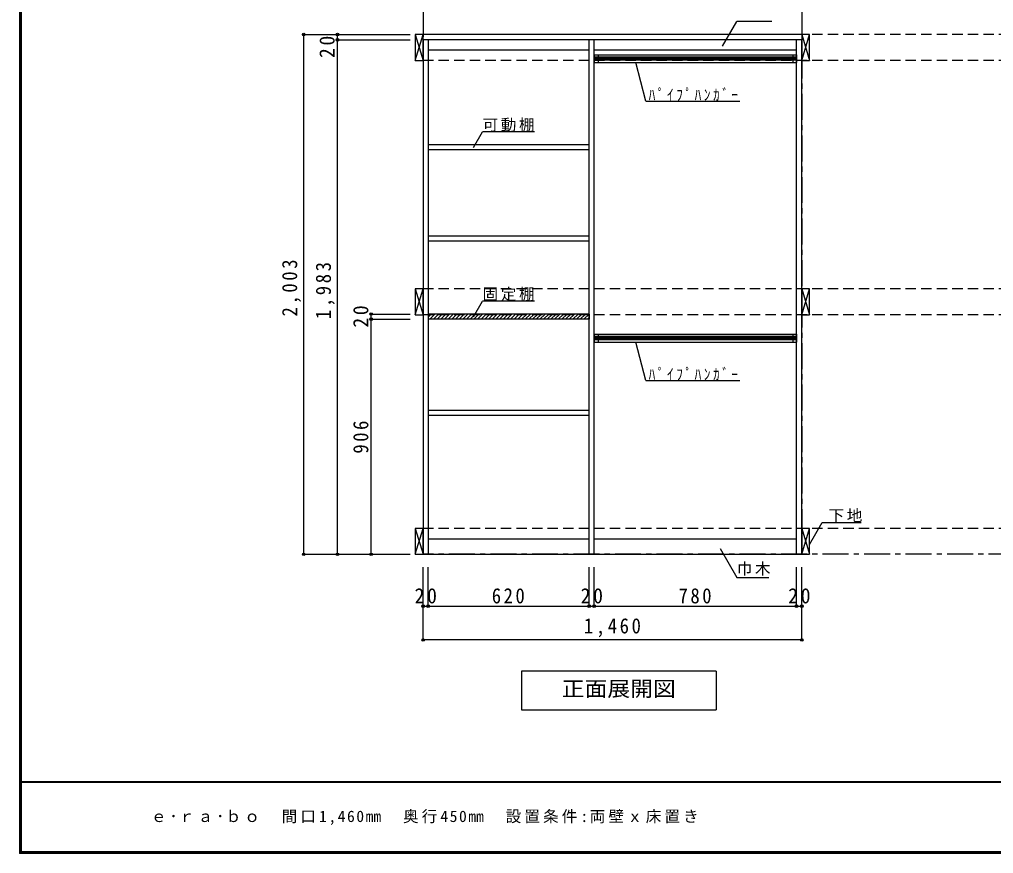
# Model space of a CAD drawing. Units: millimetres at full size, sheet at 1:20. Extents: x -3922 to 3878, y -2932 to 2722.
# Drawn here: x -3922 to -168, y -2864 to 350 of the extents above; entities that cross this region are included whole.
import ezdxf
from ezdxf.enums import TextEntityAlignment as Align

# ---------------------------------------------------------------- set-up
doc = ezdxf.new("R2010")
doc.units = ezdxf.units.MM
doc.header["$LTSCALE"] = 20
doc.header["$PDMODE"] = 32
doc.header["$PDSIZE"] = 10
doc.linetypes.add('CHAIN1', pattern=[8, 5, -1, 1, -1])
doc.linetypes.add('DASHED2', pattern=[3, 2, -1])
for name, color, linetype in [('0-2_本体', 2, 'Continuous'), ('0-3_固定棚', 3, 'Continuous'), ('0-4_可動棚', 3, 'Continuous'), ('0-6_ﾊﾟｲﾌﾟﾊﾝｶﾞｰ', 7, 'Continuous'), ('0-7_桟木・巾木', 2, 'Continuous'), ('0-8_引き出し', 3, 'Continuous'), ('0-A_文字', 7, 'Continuous'), ('0-B_寸法', 7, 'Continuous'), ('0-C_ハッチ', 4, 'Continuous'), ('F-1_枠', 6, 'Continuous'), ('F-A_文字', 7, 'Continuous')]:
    doc.layers.add(name, color=color, linetype=linetype)
doc.styles.add('ＭＳ ゴシック', font='')
doc.styles.get('ＭＳ ゴシック').set_extended_font_data('MS Gothic')

msp = doc.modelspace()

# ---------------------------------------------------------------- linework, layer by layer
at = {"layer": '0-2_本体', "color": 3}
for p, q in [((-2366.53, 271.73), (-2366.53, 291.73)), ((-906.53, 291.73), (-2366.53, 291.73)), ((-2366.53, 271.73), (-2366.53, -1711.27)), ((-906.53, 271.73), (-2366.53, 271.73)), ((-2346.53, 271.73), (-2346.53, -1711.27)), ((-1726.53, -1711.27), (-1726.53, 271.73)), ((-1706.53, -1711.27), (-1706.53, 271.73)), ((-926.53, -1711.27), (-926.53, 271.73)), ((-906.53, 291.73), (-906.53, 271.73)), ((-906.53, -1711.27), (-906.53, 271.73)), ((-2366.53, -1711.27), (-906.53, -1711.27))]:
    msp.add_line(p, q, dxfattribs=at)
at = {"layer": '0-3_固定棚'}
for p, q in [((-2346.53, -785.27), (-2346.53, -805.27)), ((-1726.53, -785.27), (-2346.53, -785.27))]:
    msp.add_line(p, q, dxfattribs=at)
msp.add_lwpolyline([(-1726.53, -785.27), (-1726.53, -805.27), (-2346.53, -805.27)], dxfattribs=at)
at = {"layer": '0-4_可動棚'}
for p, q in [((-1727.53, -132.77), (-2345.53, -132.77)), ((-2345.53, -152.77), (-2345.53, -132.77)), ((-1727.53, -484.77), (-2345.53, -484.77)), ((-2345.53, -504.77), (-2345.53, -484.77)), ((-1727.53, -1156.77), (-2345.53, -1156.77)), ((-2345.53, -1176.77), (-2345.53, -1156.77))]:
    msp.add_line(p, q, dxfattribs=at)
for points in [[(-1727.53, -132.77), (-1727.53, -152.77), (-2345.53, -152.77)], [(-1727.53, -484.77), (-1727.53, -504.77), (-2345.53, -504.77)], [(-1727.53, -1156.77), (-1727.53, -1176.77), (-2345.53, -1176.77)]]:
    msp.add_lwpolyline(points, dxfattribs=at)
at = {"layer": '0-6_ﾊﾟｲﾌﾟﾊﾝｶﾞｰ', "color": 3}
for p, q in [((-1706.53, 213.73), (-1706.53, 183.73)), ((-1706.53, 213.73), (-926.53, 213.73)), ((-926.53, 213.73), (-926.53, 183.73)), ((-1706.53, 183.73), (-926.53, 183.73)), ((-1706.53, -863.27), (-1706.53, -893.27)), ((-1706.53, -863.27), (-926.53, -863.27)), ((-926.53, -863.27), (-926.53, -893.27)), ((-1706.53, -893.27), (-926.53, -893.27))]:
    msp.add_line(p, q, dxfattribs=at)
at = {"layer": '0-6_ﾊﾟｲﾌﾟﾊﾝｶﾞｰ', "color": 4}
for p, q in [((-926.53, 204.73), (-1706.53, 204.73)), ((-926.53, 200.73), (-1706.53, 200.73)), ((-926.53, 196.73), (-1706.53, 196.73)), ((-926.53, 192.73), (-1706.53, 192.73)), ((-926.53, -872.27), (-1706.53, -872.27)), ((-926.53, -876.27), (-1706.53, -876.27)), ((-926.53, -880.27), (-1706.53, -880.27)), ((-926.53, -884.27), (-1706.53, -884.27))]:
    msp.add_line(p, q, dxfattribs=at)
at = {"layer": '0-6_ﾊﾟｲﾌﾟﾊﾝｶﾞｰ'}
for p, q in [((-1691.53, 213.73), (-1691.53, 183.73)), ((-941.53, 213.73), (-941.53, 183.73)), ((-1691.53, -863.27), (-1691.53, -893.27)), ((-941.53, -863.27), (-941.53, -893.27))]:
    msp.add_line(p, q, dxfattribs=at)
at = {"layer": '0-7_桟木・巾木', "color": 7}
for p, q in [((-1726.53, 231.73), (-2346.53, 231.73)), ((-926.53, 231.73), (-1706.53, 231.73)), ((-2346.53, -1651.27), (-1726.53, -1651.27)), ((-1706.53, -1651.27), (-926.53, -1651.27))]:
    msp.add_line(p, q, dxfattribs=at)
at = {"layer": '0-8_引き出し', "color": 7}
for p, q in [((-2396.53, 291.73), (-2366.53, 191.73)), ((-2396.53, 191.73), (-2366.53, 291.73)), ((-906.53, 291.73), (-876.53, 191.73)), ((-906.53, 191.73), (-876.53, 291.73)), ((-2396.53, -688.27), (-2366.53, -788.27)), ((-2396.53, -788.27), (-2366.53, -688.27)), ((-906.53, -688.27), (-876.53, -788.27)), ((-906.53, -788.27), (-876.53, -688.27)), ((-2396.53, -1611.27), (-2366.53, -1711.27)), ((-2396.53, -1711.27), (-2366.53, -1611.27)), ((-906.53, -1611.27), (-876.53, -1711.27)), ((-906.53, -1711.27), (-876.53, -1611.27))]:
    msp.add_line(p, q, dxfattribs=at)
at = {"layer": '0-8_引き出し'}
for points in [[(-2366.53, 191.73), (-2366.53, 291.73), (-2396.53, 291.73), (-2396.53, 191.73)], [(-876.53, 191.73), (-876.53, 291.73), (-906.53, 291.73), (-906.53, 191.73)], [(-2366.53, -788.27), (-2366.53, -688.27), (-2396.53, -688.27), (-2396.53, -788.27)], [(-876.53, -788.27), (-876.53, -688.27), (-906.53, -688.27), (-906.53, -788.27)], [(-2366.53, -1711.27), (-2366.53, -1611.27), (-2396.53, -1611.27), (-2396.53, -1711.27)], [(-876.53, -1711.27), (-876.53, -1611.27), (-906.53, -1611.27), (-906.53, -1711.27)]]:
    msp.add_lwpolyline(points, close=True, dxfattribs=at)
at = {"layer": '0-A_文字', "linetype": 'CHAIN1'}
for p, q in [((-2366.53, 1822.73), (-2366.53, -1711.27)), ((-906.53, 1822.73), (-906.53, -1711.27)), ((1993.47, -1711.27), (-2366.53, -1711.27))]:
    msp.add_line(p, q, dxfattribs=at)
at = {"layer": '0-A_文字'}
for p, q in [((-1507.16, 35.43), (-1546.9, 183.73)), ((-1507.16, 35.43), (-1145.07, 35.43)), ((-2172.05, -143.83), (-2137.03, -83.18)), ((-1937.03, -83.18), (-2137.03, -83.18)), ((-2172.05, -796.33), (-2137.03, -735.68)), ((-1937.03, -735.68), (-2137.03, -735.68)), ((-1507.16, -1041.57), (-1546.9, -893.27)), ((-1507.16, -1041.57), (-1145.07, -1041.57)), ((-1221.53, -1689.03), (-1157.32, -1800.25)), ((-1157.32, -1800.25), (-1033.56, -1800.25)), ((-1237.01, -2161.27), (-1237.01, -2311.27)), ((-1987.01, -2311.27), (-1237.01, -2311.27))]:
    msp.add_line(p, q, dxfattribs=at)
for points in [[(-876.53, -1672.95), (-827.76, -1588.48), (-677.23, -1588.48)], [(-1237.01, -2161.27), (-1987.01, -2161.27), (-1987.01, -2311.27)]]:
    msp.add_lwpolyline(points, dxfattribs=at)
at = {"layer": '0-B_寸法'}
for p in [(-1212.15, 246.66), (-1022.73, 341.62)]:
    msp.add_line(p, (-1157.32, 341.62), dxfattribs=at)
at = {"layer": '0-B_寸法', "color": 4}
for p, q in [((-2826.53, 291.73), (-2416.53, 291.73)), ((-2826.53, -1711.27), (-2826.53, 291.73)), ((-2696.53, 271.73), (-2696.53, 291.73)), ((-2696.53, 291.73), (-2566.53, 291.73)), ((-2696.53, 271.73), (-2416.53, 271.73)), ((-2696.53, -1711.27), (-2696.53, 271.73)), ((-2566.53, -805.27), (-2566.53, -785.27)), ((-2566.53, -785.27), (-2416.53, -785.27)), ((-2566.53, -1711.27), (-2566.53, -805.27)), ((-2566.53, -805.27), (-2416.53, -805.27)), ((-2826.53, -1711.27), (-2416.53, -1711.27)), ((-2696.53, -1711.27), (-2566.53, -1711.27)), ((-2566.53, -1711.27), (-2416.53, -1711.27)), ((-2366.53, -1911.27), (-2366.53, -1761.27)), ((-2346.53, -1911.27), (-2346.53, -1761.27)), ((-1726.53, -1911.27), (-1726.53, -1761.27)), ((-1706.53, -1911.27), (-1706.53, -1761.27)), ((-926.53, -1911.27), (-926.53, -1761.27)), ((-906.53, -1911.27), (-906.53, -1761.27)), ((-2366.53, -1911.27), (-2346.53, -1911.27)), ((-2366.53, -2041.27), (-2366.53, -1911.27)), ((-2346.53, -1911.27), (-1726.53, -1911.27)), ((-1726.53, -1911.27), (-1706.53, -1911.27)), ((-1706.53, -1911.27), (-926.53, -1911.27)), ((-926.53, -1911.27), (-906.53, -1911.27)), ((-906.53, -2041.27), (-906.53, -1911.27)), ((-906.53, -2041.27), (-2366.53, -2041.27))]:
    msp.add_line(p, q, dxfattribs=at)
at = {"layer": '0-B_寸法', "color": 4, "linetype": 'DASHED2'}
for p, q in [((1993.47, 291.73), (-2366.53, 291.73)), ((1993.47, 191.73), (-2366.53, 191.73)), ((1993.47, -688.27), (-2366.53, -688.27)), ((1993.47, -788.27), (-2366.53, -788.27)), ((1993.47, -1611.27), (-2366.53, -1611.27))]:
    msp.add_line(p, q, dxfattribs=at)
at = {"layer": '0-B_寸法'}
for p in [(-2826.53, 291.73), (-2696.53, 291.73), (-2696.53, 271.73), (-2566.53, -785.27), (-2566.53, -805.27), (-2826.53, -1711.27), (-2696.53, -1711.27), (-2566.53, -1711.27), (-2366.53, -1911.27), (-2346.53, -1911.27), (-1726.53, -1911.27), (-1706.53, -1911.27), (-926.53, -1911.27), (-906.53, -1911.27), (-2366.53, -2041.27), (-906.53, -2041.27)]:
    msp.add_point(p, dxfattribs=at)
at = {"layer": '0-C_ハッチ'}
for p, q in [((-2346.53, -797.01), (-2334.79, -785.27)), ((-2340.65, -805.27), (-2320.65, -785.27)), ((-2326.5, -805.27), (-2306.5, -785.27)), ((-2312.36, -805.27), (-2292.36, -785.27)), ((-2298.22, -805.27), (-2278.22, -785.27)), ((-2284.08, -805.27), (-2264.08, -785.27)), ((-2269.94, -805.27), (-2249.94, -785.27)), ((-2255.79, -805.27), (-2235.79, -785.27)), ((-2241.65, -805.27), (-2221.65, -785.27)), ((-2227.51, -805.27), (-2207.51, -785.27)), ((-2213.37, -805.27), (-2193.37, -785.27)), ((-2199.22, -805.27), (-2179.22, -785.27)), ((-2185.08, -805.27), (-2165.08, -785.27)), ((-2170.94, -805.27), (-2150.94, -785.27)), ((-2156.8, -805.27), (-2136.8, -785.27)), ((-2142.66, -805.27), (-2122.66, -785.27)), ((-2128.51, -805.27), (-2108.51, -785.27)), ((-2114.37, -805.27), (-2094.37, -785.27)), ((-2100.23, -805.27), (-2080.23, -785.27)), ((-2086.09, -805.27), (-2066.09, -785.27)), ((-2071.95, -805.27), (-2051.95, -785.27)), ((-2057.8, -805.27), (-2037.8, -785.27)), ((-2043.66, -805.27), (-2023.66, -785.27)), ((-2029.52, -805.27), (-2009.52, -785.27)), ((-2015.38, -805.27), (-1995.38, -785.27)), ((-2001.23, -805.27), (-1981.23, -785.27)), ((-1987.09, -805.27), (-1967.09, -785.27)), ((-1972.95, -805.27), (-1952.95, -785.27)), ((-1958.81, -805.27), (-1938.81, -785.27)), ((-1944.67, -805.27), (-1924.67, -785.27)), ((-1930.52, -805.27), (-1910.52, -785.27)), ((-1916.38, -805.27), (-1896.38, -785.27)), ((-1902.24, -805.27), (-1882.24, -785.27)), ((-1888.1, -805.27), (-1868.1, -785.27)), ((-1873.96, -805.27), (-1853.96, -785.27)), ((-1859.81, -805.27), (-1839.81, -785.27)), ((-1845.67, -805.27), (-1825.67, -785.27)), ((-1831.53, -805.27), (-1811.53, -785.27)), ((-1817.39, -805.27), (-1797.39, -785.27)), ((-1803.25, -805.27), (-1783.25, -785.27)), ((-1789.1, -805.27), (-1769.1, -785.27)), ((-1774.96, -805.27), (-1754.96, -785.27)), ((-1760.82, -805.27), (-1740.82, -785.27)), ((-1746.68, -805.27), (-1726.68, -785.27)), ((-1732.53, -805.27), (-1726.53, -799.26))]:
    msp.add_line(p, q, dxfattribs=at)
at = {"layer": 'F-1_枠'}
for p, q in [((-3922.03, 2722.29), (-3922.03, -2864.37)), ((-3918.7, 2722.29), (-3918.7, -2864.37)), ((-3915.36, 2722.29), (-3915.36, -2864.37)), ((3877.97, -2587.71), (-3922.03, -2587.71)), ((3877.97, -2591.04), (-3922.03, -2591.04)), ((3877.97, -2857.71), (-3922.03, -2857.71)), ((3877.97, -2861.04), (-3922.03, -2861.04)), ((3877.97, -2864.37), (-3922.03, -2864.37))]:
    msp.add_line(p, q, dxfattribs=at)

# ---------------------------------------------------------------- texts
at = {"layer": '0-A_文字', "style": 'ＭＳ ゴシック', "width": 1.1}
msp.add_text('正面展開図', height=58.65, dxfattribs=at).set_placement((-1832.01, -2276.27), align=Align.BOTTOM_LEFT)
at = {"layer": '0-A_文字', "char_height": 43.99, "attachment_point": 7, "style": 'ＭＳ ゴシック'}
for s, insert in [('\\T1.39;\\W0.85;ﾊﾟｲﾌﾟﾊﾝｶﾞｰ', (-1496.92, 35.43)), ('\\T1.17;可動棚', (-2137.03, -83.18)), ('\\T1.17;固定棚', (-2137.03, -735.68)), ('\\T1.39;\\W0.85;ﾊﾟｲﾌﾟﾊﾝｶﾞｰ', (-1496.92, -1041.57)), ('\\T1.17;下地', (-803.26, -1588.48)), ('\\T1.17;巾木', (-1157.32, -1793.14))]:
    msp.add_mtext(s, dxfattribs=dict(at, insert=insert))
at = {"layer": '0-B_寸法', "char_height": 58.65, "attachment_point": 7, "rotation": 90, "style": 'ＭＳ ゴシック'}
for s, insert in [('\\T1.27;\\W0.95;20', (-2706.53, 201.26)), ('\\T1.28;\\W0.9;2,003', (-2836.53, -794.77)), ('\\T1.28;\\W0.9;1,983', (-2706.53, -804.77)), ('\\T1.27;\\W0.95;20', (-2576.53, -837.77)), ('\\T1.27;\\W0.9;906', (-2576.53, -1323.27))]:
    msp.add_mtext(s, dxfattribs=dict(at, insert=insert))
at = {"layer": '0-B_寸法', "char_height": 58.65, "attachment_point": 7, "style": 'ＭＳ ゴシック'}
for s, insert in [('\\T1.27;\\W0.95;20', (-2399.03, -1901.27)), ('\\T1.27;\\W0.9;620', (-2101.53, -1901.27)), ('\\T1.27;\\W0.95;20', (-1759.03, -1901.27)), ('\\T1.27;\\W0.9;780', (-1381.53, -1901.27)), ('\\T1.27;\\W0.95;20', (-959.03, -1901.27)), ('\\T1.28;\\W0.9;1,460', (-1746.53, -2031.27))]:
    msp.add_mtext(s, dxfattribs=dict(at, insert=insert))
at = {"layer": 'F-A_文字', "insert": (-3415.36, -2754.37), "char_height": 43.99, "attachment_point": 7, "style": 'ＭＳ ゴシック'}
msp.add_mtext('\\T1.2;ｅ･ｒａ･ｂｏ\u3000間口1,460㎜\u3000奥行450㎜\u3000設置条件:両壁ｘ床置き', dxfattribs=at)

doc.saveas('drawing.dxf')
